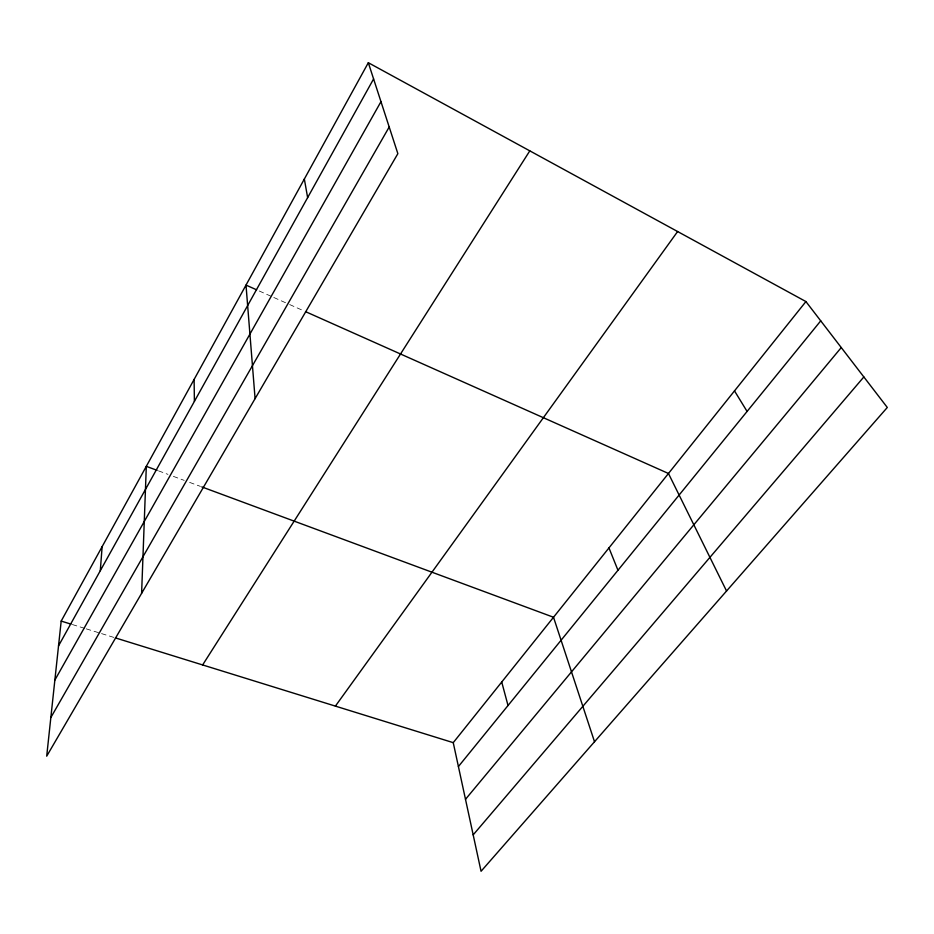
<?xml version="1.0" encoding="UTF-8"?>
<svg xmlns="http://www.w3.org/2000/svg" width="934" height="934" viewBox="0 0 934 934"><rect width="100%" height="100%" fill="white"/><g stroke="black" fill="none" stroke-linecap="round" stroke-linejoin="round"><path stroke-width="0.7" stroke-dasharray="4.67 3.5" d="M72.327 624.531L84.854 628.419M86.243 628.851L100.16 633.17M101.561 633.602L114.088 637.49M158.488 470.853L167.968 474.367M173.374 476.375L184.208 480.391M189.614 482.388L200.448 486.404M259.232 290.988L272.471 296.895M273.79 297.479L288.337 303.97M289.668 304.554L302.896 310.462"/><path stroke-width="1.4" d="M141.606 593.347L146.311 466.346L157.134 470.351M100.3 570.697L102.133 546.647M61.189 621.087L46.7 756.178L397.861 153.666L368.323 62.718L61.189 621.087L70.937 624.11M58.527 645.873L373.588 78.946M54.861 680.08L380.967 101.666M50.845 717.522L389.198 127.001M202.631 664.95L529.8 150.864M335.388 706.116L677.617 231.539M805.914 301.565L887.3 407.469L481.057 871.282L453.247 742.658L805.914 301.565L368.323 62.718M458.407 766.545L820.729 320.841M465.494 799.306L841.254 347.565M473.176 834.868L863.845 376.951M115.477 637.922L453.247 742.658M201.802 486.906L553.512 617.246L594.514 741.748M256.593 289.809L246.004 285.092L255.087 398.631M305.535 311.641L668.464 473.48L726.547 591M734.498 390.891L747.083 411.427M608.956 547.908L617.969 570.254M501.721 682.018L508.026 705.52M304.344 179.036L307.636 197.634M194.109 379.438L194.4 401.387"/></g></svg>
